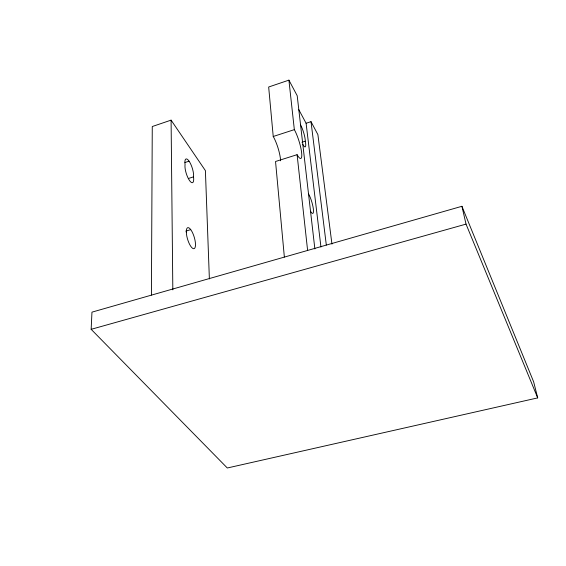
<?xml version="1.0" encoding="UTF-8"?>
<svg xmlns="http://www.w3.org/2000/svg" width="566" height="566" viewBox="0 0 566 566"><rect width="100%" height="100%" fill="white"/><g stroke="black" fill="none" stroke-linecap="round" stroke-linejoin="round"><path stroke-width="0.85" d="M151.419 295.049L152.268 126.529L171.088 120.134L205.401 170.628L209.378 278.946M91.154 329.32L91.961 312.149L461.92 206.293L533.66 381.873L537.7 397.891L227.313 467.99L91.154 329.32L466.037 224.115L537.7 397.891M314.873 248.955L297.2 95.718L288.908 80.139L268.666 87.008L273.229 136.484A17.086 3.813 72.5 0 1 280.587 160.801M184.962 162.513L189.079 161.176A10.407 3.127 72.1 0 1 193.501 176.868L193.65 178.071A10.436 3.148 72.2 0 1 190.02 181.198L188.874 179.521A10.436 3.148 72.2 0 1 184.983 165.329L185.068 164.784A10.407 3.127 72.1 0 1 189.044 161.119M320.95 247.009L306.1 123.261L311.003 121.669L317.894 134.609L331.952 244.095M273.229 136.484L294.341 129.642L288.908 80.139M188.556 178.453L193.501 176.868M301.94 142.236L305.279 141.175A10.775 2.108 72.5 0 0 300.603 124.959M294.341 129.642A17.199 3.495 72.6 0 1 301.628 152.7A17.199 3.495 72.6 0 1 297.093 154.681L275.536 161.494L284.358 257.056M185.811 231.119L190.728 229.633M302.845 144.401L303.249 145.151A10.804 2.123 72.6 0 0 305.506 142.391L305.279 141.175M298.735 109.563L306.1 123.261M461.92 206.293L466.037 224.115M311.003 121.669L326.32 245.036M297.093 154.681L307.614 250.441M171.088 120.134L172.828 289.87M308.555 193.912A11.355 2.356 73.3 0 1 313.373 209.137A11.355 2.356 73.3 0 1 310.557 211.274M186.32 232.173A10.952 3.481 73.3 0 0 193.409 248.686A10.952 3.481 73.3 0 0 192.978 233.687A10.952 3.481 73.3 0 0 186.32 232.173"/></g></svg>
